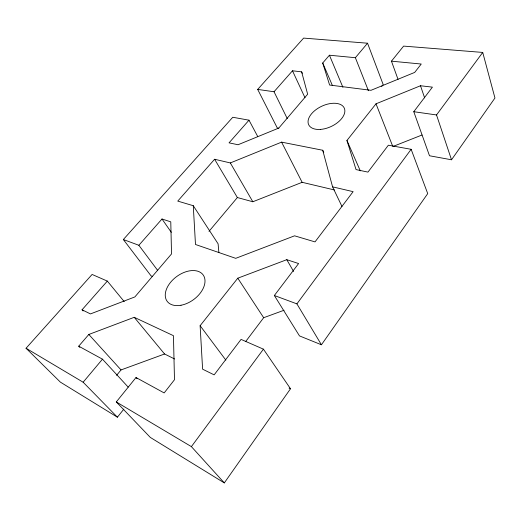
<?xml version="1.0" encoding="UTF-8"?>
<svg xmlns="http://www.w3.org/2000/svg" width="521" height="521" viewBox="0 0 521 521"><rect width="100%" height="100%" fill="white"/><g stroke="black" fill="none" stroke-linecap="round" stroke-linejoin="round"><path stroke-width="0.78" d="M79.824 347.357L78.723 346.185L88.824 334.469L134.236 317.309L173.447 335.687L174.483 379.724L164.161 392.932L136.007 377.53L116.294 401.945L150.322 437.425L224.31 482.908L290.51 388.757L263.431 349.161L241.054 339.399L214.157 374.866L202.604 369.174L200.123 325.703L237.784 278.194L286.778 259.686L298.598 263.541L274.352 295.505L299.484 335.902L321.431 344.778L427.721 193.617L411.141 149.306L388.36 145.216L367.956 172.106L356.038 169.592L346.94 140.481L376.012 103.809L420.499 85.75L432.41 87.144L413.778 111.702L429.499 155.766L451.512 159.784L494.95 98.007L482.733 52.432L403.625 46.102L391.453 61.172L398.044 79.413M224.31 482.908L191.396 446.627L263.431 349.161M321.431 344.778L296.905 303.867L411.141 149.306M451.512 159.784L436.526 114.952L482.733 52.432M245.723 341.496L263.665 317.712L284.049 310.249M124.206 301.594L107.333 281.093L92.1 274.45L26.05 348.249L60.351 382.108L117.407 417.191L123.861 409.109M381.685 86.453L383.182 84.578L367.539 43.21L303.626 38.092L257.687 89.417L277.283 127.958L278.807 128.238M116.6 375.341L121.035 369.936L164.571 353.993L174.607 358.982M26.05 348.249L83.145 382.219L102.474 359.177L128.173 387.096M391.453 61.172L421.242 64.031L414.69 72.419L370.991 90.309L329.611 85.04L322.72 63.002L329.428 55.219L355.374 57.707L367.539 43.21M208.999 231.344L237.368 197.544L252.835 201.757L302.134 182.311L334.43 189.957M83.126 310.985L82.064 309.787L107.333 281.093M257.667 136.411L248.999 120.182L232.77 117.264L123.347 239.53L138.86 245.28L161.998 218.996L170.777 221.855L171.526 253.922L134.88 296.924L90.459 313.922L82.064 309.787M323.756 152.445L322.727 150.256L281.587 142.135L230.328 162.936L214.6 159.257L177.752 201.099L193.271 205.71L218.104 243.828L218.879 252.587M248.999 120.182L229.045 142.852L238.045 144.747L278.813 128.055L307.65 94.216L301.633 71.852L292.489 70.784L274.033 91.748L257.687 89.417M392.808 146.538L421.997 135.017M413.778 111.702L436.526 114.952M322.727 150.256L332.574 186.85L353.127 191.656L315.016 241.894L294.56 235.818L235.72 258.331L195.486 244.492L193.271 205.71M274.352 295.505L296.905 303.867M152.51 276.449L151.044 275.856L123.347 239.53M289.057 388.08L290.51 388.757M78.723 346.185L102.474 359.177M116.294 401.945L191.396 446.627M83.145 382.219L117.407 417.191M88.824 334.469L121.035 369.936M136.007 377.53L137.088 378.734M134.236 317.309L164.571 353.993M200.123 325.703L225.834 360.102M138.86 245.28L157.713 270.451M161.998 218.996L171.305 232.314M237.784 278.194L263.665 317.712M214.6 159.257L237.368 197.544M230.328 162.936L252.835 201.757M286.778 259.686L293.603 271.467M281.587 142.135L302.134 182.311M274.033 91.748L287.247 118.567M332.574 186.85L341.971 206.459M292.489 70.784L305 97.746M301.633 71.852L302.304 73.324M346.94 140.481L360.304 170.855M322.72 63.002L332.333 85.353M329.428 55.219L342.909 87.307M355.374 57.707L368.425 90.713M376.012 103.809L392.515 145.789M420.499 85.75L424.628 97.876M181.015 305.241A22.318 14.295 -36.3 0 0 204.037 276.417A22.318 14.295 -36.3 0 0 170.341 282.603A22.318 14.295 -36.3 0 0 181.015 305.241M320.422 129.416A19.648 11.175 -25.1 0 0 344.537 108.772A19.648 11.175 -25.1 0 0 314.404 110.914A19.648 11.175 -25.1 0 0 320.422 129.416"/></g></svg>
